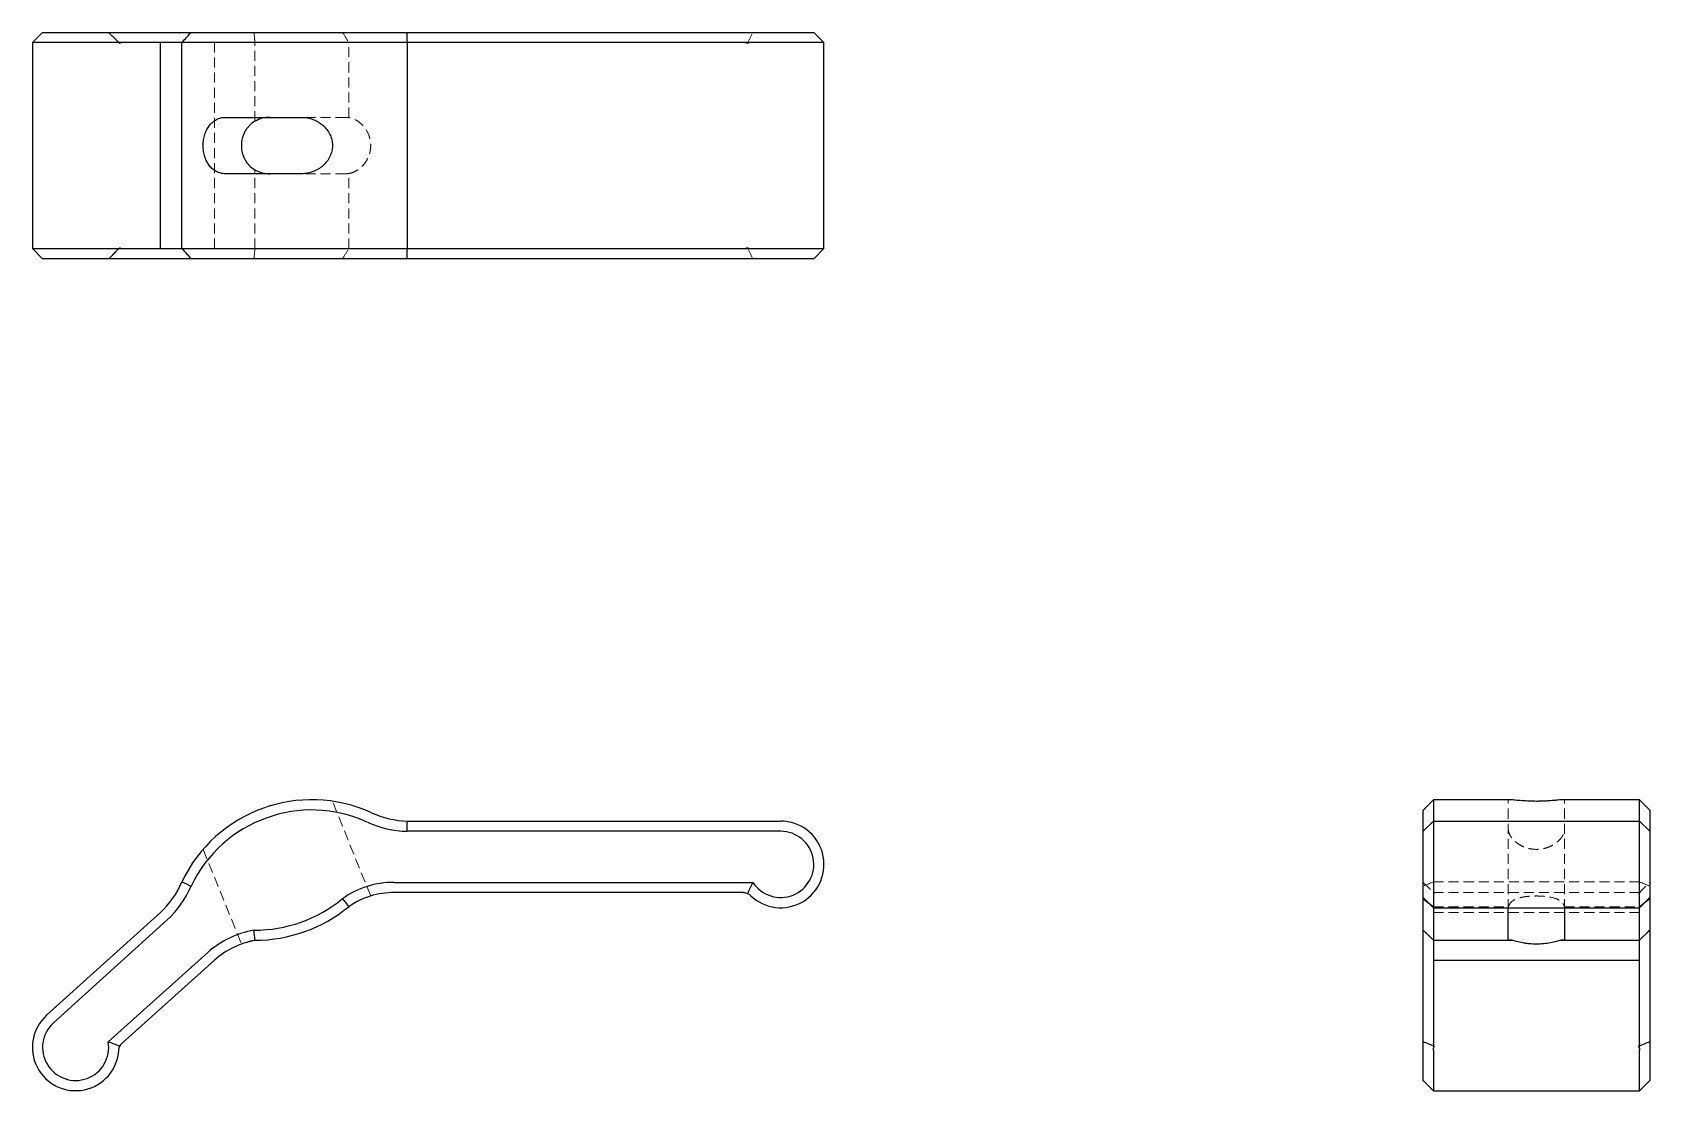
# Model space of a CAD drawing. Header units: millimetres. Extents: x 33 to 237, y 39 to 172.
import ezdxf

# ---------------------------------------------------------------- set-up
doc = ezdxf.new("R2010")
doc.units = ezdxf.units.MM
doc.linetypes.add('HIDDEN', pattern=[1.905, 1.27, -0.635])

msp = doc.modelspace()

# ---------------------------------------------------------------- linework, layer by layer
at = {"color": 7, "linetype": 'Continuous', "lineweight": 25}
for p, q in [((34.29, 172.3), (33, 171.01)), ((34.29, 172.3), (35.67, 172.3)), ((35.67, 172.3), (50.05, 172.3)), ((50.05, 172.3), (53.06, 172.3)), ((53.06, 172.3), (75.32, 172.3)), ((75.32, 172.3), (80.35, 172.3)), ((80.35, 172.3), (127.53, 172.3)), ((127.53, 172.3), (131.71, 172.3)), ((133, 171.01), (131.71, 172.3)), ((33, 171.01), (33, 144.99)), ((34.8, 171.01), (33, 171.01)), ((49.18, 171.01), (34.8, 171.01)), ((51.89, 171.01), (49.18, 171.01)), ((49.18, 144.99), (49.18, 171.01)), ((75.85, 171.01), (51.89, 171.01)), ((51.89, 144.99), (51.89, 171.01)), ((80.37, 171.01), (75.85, 171.01)), ((80.37, 144.99), (80.37, 171.01)), ((127.53, 171.01), (80.37, 171.01)), ((133, 171.01), (127.53, 171.01)), ((133, 144.99), (133, 171.01)), ((57.37, 161.56), (67.01, 161.56)), ((67.01, 154.44), (57.37, 154.44)), ((33, 144.99), (34.29, 143.7)), ((33, 144.99), (34.8, 144.99)), ((35.67, 143.7), (34.29, 143.7)), ((34.8, 144.99), (49.18, 144.99)), ((50.05, 143.7), (35.67, 143.7)), ((49.18, 144.99), (51.89, 144.99)), ((53.06, 143.7), (50.05, 143.7)), ((51.89, 144.99), (75.85, 144.99)), ((75.32, 143.7), (53.06, 143.7)), ((80.35, 143.7), (75.32, 143.7)), ((75.85, 144.99), (80.37, 144.99)), ((127.53, 143.7), (80.35, 143.7)), ((80.37, 144.99), (127.53, 144.99)), ((127.53, 144.99), (133, 144.99)), ((131.71, 143.7), (127.53, 143.7)), ((131.71, 143.7), (133, 144.99)), ((209.99, 75.37), (208.7, 74.08)), ((208.7, 72.55), (208.7, 74.08)), ((219.66, 75.37), (209.99, 75.37)), ((209.99, 75.37), (209.99, 73.72)), ((209.99, 73.72), (209.99, 72.68)), ((236.01, 75.37), (226.35, 75.37)), ((237.3, 74.08), (236.01, 75.37)), ((236.01, 73.72), (236.01, 75.37)), ((236.01, 72.68), (236.01, 73.72)), ((237.3, 74.08), (237.3, 72.55)), ((80.37, 72.68), (127.53, 72.68)), ((208.7, 71.39), (209.99, 72.68)), ((208.7, 71.39), (208.7, 72.55)), ((209.99, 72.68), (236.01, 72.68)), ((209.99, 72.68), (209.99, 61.74)), ((236.01, 61.74), (236.01, 72.68)), ((236.01, 72.68), (237.3, 71.39)), ((237.3, 72.55), (237.3, 71.39)), ((127.53, 71.39), (80.35, 71.39)), ((208.7, 63.03), (208.7, 71.39)), ((237.3, 71.39), (237.3, 63.03)), ((122.82, 63.65), (78.7, 63.65)), ((78.71, 64.94), (124.02, 64.94)), ((208.7, 63.03), (209.99, 61.74)), ((208.7, 62.88), (208.7, 63.03)), ((208.7, 62.88), (209.4, 62.33)), ((208.7, 58.91), (208.7, 62.88)), ((209.99, 61.74), (236.01, 61.74)), ((209.99, 61.74), (209.99, 57.62)), ((219.44, 57.72), (219.44, 61.55)), ((226.56, 61.55), (226.56, 57.72)), ((236.01, 61.74), (237.3, 63.03)), ((236.01, 57.62), (236.01, 61.74)), ((237.3, 62.88), (236.6, 62.33)), ((237.3, 63.03), (237.3, 62.88)), ((237.3, 62.88), (237.3, 58.91)), ((34.8, 48.16), (49.18, 61.13)), ((50.05, 60.19), (35.67, 47.21)), ((208.7, 58.91), (209.82, 57.79)), ((208.7, 56.1), (208.7, 58.91)), ((209.99, 57.62), (209.82, 57.79)), ((209.99, 57.62), (219.93, 57.62)), ((209.99, 57.62), (209.99, 55.13)), ((226.07, 57.62), (236.01, 57.62)), ((236.18, 57.79), (236.01, 57.62)), ((236.01, 55.13), (236.01, 57.62)), ((236.18, 57.79), (237.3, 58.91)), ((237.3, 58.91), (237.3, 56.1)), ((42.59, 44.79), (55.15, 56.1)), ((208.7, 44.79), (208.7, 56.1)), ((237.3, 56.1), (237.3, 44.79)), ((56.01, 55.13), (44.35, 44.64)), ((209.99, 55.13), (236.01, 55.13)), ((209.99, 55.13), (209.99, 44.64)), ((236.01, 44.64), (236.01, 55.13)), ((208.7, 39.92), (208.7, 44.79)), ((209.99, 43.76), (209.99, 38.63)), ((236.01, 38.63), (236.01, 43.76)), ((237.3, 44.79), (237.3, 39.92)), ((208.7, 39.92), (209.99, 38.63)), ((236.01, 38.63), (237.3, 39.92)), ((209.99, 38.63), (236.01, 38.63))]:
    msp.add_line(p, q, dxfattribs=at)
at = {"color": 7, "linetype": 'HIDDEN', "lineweight": 18}
for p, q in [((44, 170.95), (42.65, 172.3)), ((56.01, 144.99), (56.01, 171.01)), ((61.12, 161.07), (61.12, 171.01)), ((72.97, 161.53), (72.97, 171.01)), ((72.58, 161.56), (67.01, 161.56)), ((61.12, 144.99), (61.12, 154.93)), ((72.58, 154.44), (67.01, 154.44)), ((72.97, 144.99), (72.97, 154.47)), ((42.65, 143.7), (44, 145.05)), ((75.74, 63.22), (70.91, 75.18)), ((219.44, 61.55), (219.44, 75.32)), ((226.56, 61.55), (226.56, 75.32)), ((54.58, 69.11), (59.41, 57.14)), ((209.99, 65), (236.01, 65)), ((236.01, 63.65), (209.99, 63.65)), ((236.01, 63.65), (209.99, 63.65)), ((209.99, 61.86), (219.47, 61.86)), ((219.45, 61.74), (219.47, 61.86)), ((226.53, 61.86), (236.01, 61.86)), ((226.53, 61.86), (226.55, 61.74)), ((209.99, 61.13), (236.01, 61.13)), ((209.99, 43.76), (209.99, 44.64)), ((236.01, 44.64), (236.01, 43.76))]:
    msp.add_line(p, q, dxfattribs=at)
at = {"color": 7, "linetype": 'Continuous', "lineweight": 25}
for centre, radius, start, end in [((68.29, 57.2), 18.17, 65.4179, 154.5701), ((68.29, 57.2), 16.88, 65.4179, 154.4902), ((80.66, 84.23), 11.55, 245.4179, 268.5592), ((80.66, 84.23), 12.84, 245.4179, 268.6333), ((127.53, 67.21), 5.47, 225.8073, 90), ((127.53, 67.21), 4.18, 212.8775, 90), ((41.3, 69.55), 11.53, 313.1239, 336.7648), ((41.3, 69.55), 12.81, 313.0696, 336.6497), ((78.62, 53.83), 11.11, 89.5589, 125.4061), ((78.62, 53.83), 9.82, 89.5309, 125.1533), ((61.1, 76.35), 17.44, 269.6639, 309.4613), ((61.1, 76.35), 18.72, 270.0504, 309.3152), ((63.22, 46.81), 12.3, 100.3913, 130.9888), ((63.22, 46.81), 11.01, 100.9915, 130.9313), ((38.47, 44.1), 5.47, 132.0708, 356.4216), ((38.47, 44.1), 4.18, 132.0708, 9.4273)]:
    msp.add_arc(centre, radius, start, end, dxfattribs=at)
at = {"color": 7, "linetype": 'HIDDEN', "lineweight": 18}
for points in [[(42.59, 172.3), (43.09, 171.84), (43.57, 171.37), (44.04, 170.91)], [(61, 172.3), (61.04, 171.87), (61.08, 171.44), (61.12, 171.01)], [(72.18, 172.3), (72.45, 171.87), (72.71, 171.44), (72.97, 171.01)], [(123.33, 170.91), (123.54, 171.37), (123.77, 171.84), (124.02, 172.3)], [(44, 170.95), (43.96, 170.99), (43.93, 171.01), (43.93, 171.01)], [(44.04, 170.91), (44.03, 170.92), (44.01, 170.94), (44, 170.95)], [(44.35, 171.01), (44.22, 171.01), (44.11, 170.97), (44.04, 170.91)], [(123.33, 170.91), (123.17, 170.98), (123, 171.01), (122.82, 171.01)], [(123.72, 171.01), (123.6, 171.01), (123.47, 170.97), (123.33, 170.91)], [(72.97, 161.53), (72.84, 161.55), (72.71, 161.56), (72.58, 161.56)], [(72.58, 154.44), (72.71, 154.44), (72.84, 154.45), (72.97, 154.47)], [(44.04, 145.09), (43.57, 144.63), (43.09, 144.16), (42.59, 143.7)], [(44, 145.05), (44.01, 145.06), (44.03, 145.08), (44.04, 145.09)], [(44.04, 145.09), (44.11, 145.03), (44.22, 144.99), (44.35, 144.99)], [(122.82, 144.99), (123, 144.99), (123.17, 145.02), (123.33, 145.09)], [(124.02, 143.7), (123.77, 144.16), (123.54, 144.63), (123.33, 145.09)], [(61.12, 144.99), (61.08, 144.56), (61.04, 144.13), (61, 143.7)], [(72.18, 143.7), (72.45, 144.13), (72.71, 144.56), (72.97, 144.99)], [(209.99, 65), (209.56, 64.82), (209.13, 64.65), (208.7, 64.47)], [(208.7, 64.94), (209.16, 64.48), (209.63, 64.01), (210.09, 63.55)], [(235.91, 63.55), (236.37, 64.01), (236.84, 64.48), (237.3, 64.94)], [(236.01, 63.29), (236.01, 63.4), (235.97, 63.49), (235.91, 63.55)], [(236.01, 65), (236.44, 64.82), (236.87, 64.65), (237.3, 64.47)]]:
    msp.add_open_spline(points, degree=3, dxfattribs=at)
at = {"color": 7, "linetype": 'Continuous', "lineweight": 25}
for points in [[(51.89, 171.01), (52.28, 171.44), (52.67, 171.87), (53.06, 172.3)], [(80.37, 171.01), (80.36, 171.44), (80.36, 171.87), (80.35, 172.3)], [(51.89, 144.99), (52.28, 144.56), (52.67, 144.13), (53.06, 143.7)], [(80.35, 143.7), (80.36, 144.13), (80.36, 144.56), (80.37, 144.99)], [(80.35, 71.39), (80.36, 71.82), (80.36, 72.25), (80.37, 72.68)], [(51.89, 65), (52.28, 64.82), (52.67, 64.65), (53.06, 64.47)], [(122.82, 63.65), (123, 63.65), (123.17, 63.61), (123.33, 63.55)], [(124.02, 64.94), (123.77, 64.48), (123.54, 64.01), (123.33, 63.55)], [(72.18, 62.88), (72.45, 62.54), (72.71, 62.2), (72.97, 61.86)], [(61.12, 57.62), (61.08, 58.05), (61.04, 58.48), (61, 58.91)], [(44.04, 44.22), (43.57, 44.42), (43.09, 44.62), (42.59, 44.79)], [(44, 44.1), (44.01, 44.14), (44.03, 44.18), (44.04, 44.22)], [(44.04, 44.22), (44.11, 44.38), (44.22, 44.52), (44.35, 44.64)], [(210.09, 44.22), (209.63, 44.42), (209.16, 44.62), (208.7, 44.79)], [(210.09, 44.22), (210.03, 44.38), (209.99, 44.52), (209.99, 44.64)], [(210.05, 44.1), (210.06, 44.14), (210.08, 44.18), (210.09, 44.22)], [(237.3, 44.79), (236.84, 44.62), (236.37, 44.42), (235.91, 44.22)], [(236.01, 44.64), (236.01, 44.52), (235.97, 44.38), (235.91, 44.22)], [(235.91, 44.22), (235.92, 44.18), (235.94, 44.14), (235.95, 44.1)], [(235.95, 44.1), (235.99, 44), (236.01, 43.88), (236.01, 43.76)]]:
    msp.add_open_spline(points, degree=3, dxfattribs=at)
for points, knots in [([(57.37, 154.44), (57.17, 154.44), (56.99, 154.46), (56.62, 154.55), (56.44, 154.62), (56.1, 154.79), (55.95, 154.9), (55.65, 155.15), (55.51, 155.29), (55.26, 155.61), (55.14, 155.79), (54.95, 156.17), (54.86, 156.38), (54.72, 156.81), (54.67, 157.04), (54.6, 157.51), (54.58, 157.75), (54.58, 158.24), (54.59, 158.48), (54.67, 158.95), (54.72, 159.18), (54.86, 159.61), (54.94, 159.82), (55.14, 160.21), (55.25, 160.38), (55.51, 160.71), (55.65, 160.85), (55.94, 161.1), (56.1, 161.21), (56.44, 161.38), (56.62, 161.45), (56.98, 161.54), (57.17, 161.56), (57.37, 161.56)], [0, 0, 0, 0, 0.0625, 0.0625, 0.125, 0.125, 0.1875, 0.1875, 0.25, 0.25, 0.3125, 0.3125, 0.375, 0.375, 0.4375, 0.4375, 0.5, 0.5, 0.5625, 0.5625, 0.625, 0.625, 0.6875, 0.6875, 0.75, 0.75, 0.8125, 0.8125, 0.875, 0.875, 0.9375, 0.9375, 1, 1, 1, 1]), ([(63.02, 161.56), (62.69, 161.56), (62.36, 161.52), (61.73, 161.36), (61.41, 161.23), (61.12, 161.07)], [0, 0, 0, 0, 0.5, 0.5, 1, 1, 1, 1]), ([(67.01, 161.56), (67.26, 161.56), (67.5, 161.54), (67.97, 161.45), (68.21, 161.39), (68.67, 161.21), (68.89, 161.11), (69.3, 160.86), (69.51, 160.72), (69.87, 160.4), (70.04, 160.22), (70.34, 159.84), (70.47, 159.63), (70.68, 159.2), (70.77, 158.97), (70.88, 158.5), (70.91, 158.25), (70.91, 157.77), (70.88, 157.52), (70.77, 157.05), (70.69, 156.82), (70.48, 156.38), (70.35, 156.17), (70.05, 155.79), (69.88, 155.61), (69.51, 155.29), (69.31, 155.14), (68.89, 154.89), (68.67, 154.79), (68.22, 154.62), (67.98, 154.55), (67.5, 154.46), (67.26, 154.44), (67.01, 154.44)], [0, 0, 0, 0, 0.0625, 0.0625, 0.125, 0.125, 0.1875, 0.1875, 0.25, 0.25, 0.3125, 0.3125, 0.375, 0.375, 0.4375, 0.4375, 0.5, 0.5, 0.5625, 0.5625, 0.625, 0.625, 0.6875, 0.6875, 0.75, 0.75, 0.8125, 0.8125, 0.875, 0.875, 0.9375, 0.9375, 1, 1, 1, 1]), ([(61.12, 161.07), (60.85, 160.92), (60.61, 160.73), (60.3, 160.4), (60.2, 160.28), (60.02, 160.04), (59.93, 159.91), (59.71, 159.51), (59.6, 159.22), (59.45, 158.62), (59.41, 158.31), (59.41, 157.68), (59.45, 157.38), (59.56, 156.93), (59.61, 156.78), (59.72, 156.49), (59.79, 156.36), (60.01, 155.96), (60.19, 155.7), (60.62, 155.27), (60.85, 155.08), (61.12, 154.93)], [0, 0, 0, 0, 0.125, 0.125, 0.1875, 0.1875, 0.25, 0.25, 0.375, 0.375, 0.5, 0.5, 0.625, 0.625, 0.6875, 0.6875, 0.75, 0.75, 0.875, 0.875, 1, 1, 1, 1]), ([(61.12, 154.93), (61.41, 154.77), (61.72, 154.65), (62.36, 154.48), (62.69, 154.44), (63.02, 154.44)], [0, 0, 0, 0, 0.5, 0.5, 1, 1, 1, 1]), ([(226.35, 75.37), (226.35, 75.37), (226.29, 75.37), (226.08, 75.36), (225.72, 75.33), (225.25, 75.28), (224.72, 75.24), (224.12, 75.2), (223.53, 75.18), (222.94, 75.17), (222.22, 75.19), (221.37, 75.23), (220.64, 75.29), (220.15, 75.34), (219.85, 75.36), (219.72, 75.36), (219.66, 75.36)], [0, 0, 0, 0, 0.00469, 0.077894, 0.153131, 0.227699, 0.304733, 0.374063, 0.44604, 0.506387, 0.568741, 0.683166, 0.804605, 0.872186, 0.94141, 1, 1, 1, 1]), ([(123.33, 63.55), (123.4, 63.52), (123.47, 63.48), (123.6, 63.39), (123.66, 63.34), (123.72, 63.29)], [0, 0, 0, 0, 0.5, 0.5, 1, 1, 1, 1]), ([(219.44, 61.55), (219.44, 61.61), (219.44, 61.67), (219.45, 61.73), (219.45, 61.74)], [0, 0, 0, 0, 0.909515, 1, 1, 1, 1]), ([(226.55, 61.74), (226.55, 61.72), (226.56, 61.66), (226.56, 61.59), (226.56, 61.55)], [0, 0, 0, 0, 0.284646, 1, 1, 1, 1]), ([(219.93, 57.62), (219.77, 57.62), (219.65, 57.63), (219.48, 57.66), (219.44, 57.69), (219.44, 57.72)], [0, 0, 0, 0, 0.5, 0.5, 1, 1, 1, 1]), ([(226.07, 57.62), (225.92, 57.57), (225.73, 57.51), (225.4, 57.43), (225.28, 57.4), (225.04, 57.35), (224.91, 57.32), (224.51, 57.25), (224.22, 57.21), (223.62, 57.16), (223.31, 57.14), (222.68, 57.14), (222.38, 57.16), (221.93, 57.2), (221.78, 57.22), (221.49, 57.25), (221.36, 57.28), (220.96, 57.35), (220.7, 57.4), (220.27, 57.51), (220.08, 57.57), (219.93, 57.62)], [0, 0, 0, 0, 0.125, 0.125, 0.1875, 0.1875, 0.25, 0.25, 0.375, 0.375, 0.5, 0.5, 0.625, 0.625, 0.6875, 0.6875, 0.75, 0.75, 0.875, 0.875, 1, 1, 1, 1]), ([(226.56, 57.72), (226.56, 57.69), (226.52, 57.66), (226.36, 57.63), (226.23, 57.62), (226.07, 57.62)], [0, 0, 0, 0, 0.5, 0.5, 1, 1, 1, 1]), ([(43.93, 43.76), (43.93, 43.79), (43.93, 43.85), (43.95, 43.94), (43.97, 44.02), (43.99, 44.08), (44, 44.1)], [0, 0, 0, 0, 0.2467637, 0.4932543, 0.7431612, 1, 1, 1, 1]), ([(209.99, 43.76), (209.99, 43.79), (209.99, 43.85), (210, 43.94), (210.02, 44.02), (210.04, 44.08), (210.05, 44.1)], [0, 0, 0, 0, 0.2467637, 0.4932543, 0.7431612, 1, 1, 1, 1])]:
    msp.add_open_spline(points, degree=3, knots=knots, dxfattribs=at)
at = {"color": 7, "linetype": 'HIDDEN', "lineweight": 18}
for points, knots in [([(72.97, 154.47), (73.14, 154.5), (73.32, 154.54), (73.66, 154.67), (73.83, 154.76), (74.17, 154.96), (74.33, 155.07), (74.63, 155.34), (74.78, 155.49), (75.04, 155.81), (75.16, 155.98), (75.36, 156.35), (75.45, 156.54), (75.6, 156.94), (75.65, 157.15), (75.72, 157.57), (75.74, 157.79), (75.74, 158.21), (75.72, 158.42), (75.65, 158.85), (75.6, 159.06), (75.38, 159.65), (75.17, 160.03), (74.78, 160.51), (74.64, 160.66), (74.33, 160.92), (74.17, 161.04), (73.84, 161.24), (73.67, 161.32), (73.32, 161.46), (73.14, 161.5), (72.97, 161.53)], [0, 0, 0, 0, 0.0625, 0.0625, 0.125, 0.125, 0.1875, 0.1875, 0.25, 0.25, 0.3125, 0.3125, 0.375, 0.375, 0.4375, 0.4375, 0.5, 0.5, 0.5625, 0.5625, 0.625, 0.625, 0.75, 0.75, 0.8125, 0.8125, 0.875, 0.875, 0.9375, 0.9375, 1, 1, 1, 1]), ([(123.33, 145.09), (123.4, 145.06), (123.47, 145.03), (123.6, 145), (123.66, 144.99), (123.72, 144.99)], [0, 0, 0, 0, 0.5, 0.5, 1, 1, 1, 1]), ([(219.66, 75.36), (219.64, 75.36), (219.54, 75.37), (219.46, 75.35), (219.44, 75.33), (219.44, 75.32)], [0, 0, 0, 0, 0.104899, 0.630634, 1, 1, 1, 1]), ([(226.56, 75.32), (226.55, 75.33), (226.53, 75.36), (226.41, 75.36), (226.35, 75.37)], [0, 0, 0, 0, 0.508726, 1, 1, 1, 1]), ([(219.44, 71.71), (219.44, 71.57), (219.46, 71.42), (219.55, 71.12), (219.62, 70.97), (219.79, 70.67), (219.9, 70.53), (220.15, 70.24), (220.29, 70.11), (220.61, 69.85), (220.79, 69.73), (221.17, 69.52), (221.38, 69.43), (221.81, 69.27), (222.04, 69.21), (222.51, 69.13), (222.75, 69.11), (223.24, 69.11), (223.48, 69.13), (223.95, 69.21), (224.18, 69.27), (224.61, 69.43), (224.82, 69.52), (225.21, 69.73), (225.38, 69.85), (225.71, 70.1), (225.85, 70.24), (226.1, 70.52), (226.21, 70.67), (226.38, 70.97), (226.45, 71.12), (226.54, 71.42), (226.56, 71.57), (226.56, 71.71)], [0, 0, 0, 0, 0.0625, 0.0625, 0.125, 0.125, 0.1875, 0.1875, 0.25, 0.25, 0.3125, 0.3125, 0.375, 0.375, 0.4375, 0.4375, 0.5, 0.5, 0.5625, 0.5625, 0.625, 0.625, 0.6875, 0.6875, 0.75, 0.75, 0.8125, 0.8125, 0.875, 0.875, 0.9375, 0.9375, 1, 1, 1, 1]), ([(210.09, 63.55), (210.06, 63.52), (210.03, 63.48), (210, 63.39), (209.99, 63.34), (209.99, 63.29)], [0, 0, 0, 0, 0.5, 0.5, 1, 1, 1, 1]), ([(209.4, 62.33), (209.41, 62.32), (209.6, 62.17), (209.8, 62.01), (209.99, 61.86)], [0, 0, 0, 0, 0.040325, 1, 1, 1, 1]), ([(219.47, 61.86), (219.5, 61.98), (219.54, 62.1), (219.67, 62.31), (219.76, 62.41), (219.96, 62.59), (220.07, 62.67), (220.34, 62.81), (220.49, 62.87), (220.81, 62.98), (220.98, 63.02), (221.35, 63.1), (221.54, 63.13), (221.94, 63.17), (222.15, 63.19), (222.57, 63.21), (222.79, 63.22), (223.21, 63.22), (223.42, 63.21), (223.85, 63.19), (224.06, 63.17), (224.65, 63.1), (225.03, 63.03), (225.51, 62.87), (225.66, 62.81), (225.92, 62.67), (226.04, 62.59), (226.24, 62.41), (226.32, 62.31), (226.46, 62.1), (226.5, 61.98), (226.53, 61.86)], [0, 0, 0, 0, 0.0625, 0.0625, 0.125, 0.125, 0.1875, 0.1875, 0.25, 0.25, 0.3125, 0.3125, 0.375, 0.375, 0.4375, 0.4375, 0.5, 0.5, 0.5625, 0.5625, 0.625, 0.625, 0.75, 0.75, 0.8125, 0.8125, 0.875, 0.875, 0.9375, 0.9375, 1, 1, 1, 1]), ([(236.6, 62.33), (236.59, 62.32), (236.4, 62.17), (236.2, 62.01), (236.01, 61.86)], [0, 0, 0, 0, 0.040325, 1, 1, 1, 1]), ([(61.12, 57.62), (60.85, 57.57), (60.61, 57.51), (60.3, 57.43), (60.2, 57.4), (60.02, 57.35), (59.93, 57.32), (59.71, 57.25), (59.6, 57.21), (59.45, 57.16), (59.41, 57.14), (59.41, 57.14)], [0, 0, 0, 0, 0.25, 0.25, 0.375, 0.375, 0.5, 0.5, 0.75, 0.75, 1, 1, 1, 1]), ([(209.82, 57.79), (209.63, 57.98), (209.26, 58.35), (208.89, 58.72), (208.7, 58.91)], [0, 0, 0, 0, 0.492333, 1, 1, 1, 1]), ([(237.3, 58.91), (237.06, 58.67), (236.69, 58.3), (236.31, 57.92), (236.18, 57.79)], [0, 0, 0, 0, 0.646121, 1, 1, 1, 1])]:
    msp.add_open_spline(points, degree=3, knots=knots, dxfattribs=at)

doc.saveas('drawing.dxf')
